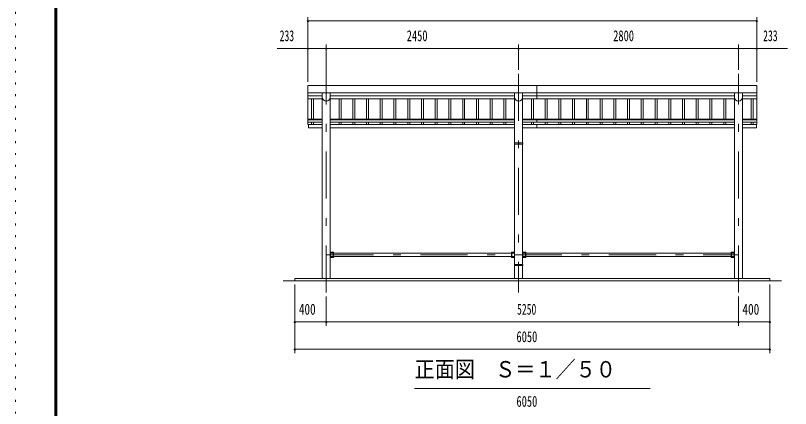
# Model space of a CAD drawing. Units: millimetres, scale not verified. Extents: x -22929 to 22939, y -10500 to 10500.
# Drawn here: x -6761 to 3111, y 515 to 5529 of the extents above; entities that cross this region are included whole.
import ezdxf
from ezdxf.enums import TextEntityAlignment as Align

# ---------------------------------------------------------------- set-up
doc = ezdxf.new("R2010")
doc.units = ezdxf.units.MM
doc.header["$LTSCALE"] = 50
doc.linetypes.add('USER3', pattern=[24, 12, -5, 2, -5])
doc.linetypes.add('USER4', pattern=[3, 0.5, -2.5])
for name, color, linetype, lineweight in [('0-2_1-05BOLD', 7, 'Continuous', 18), ('0-3_1-25CENTER', 3, 'USER3', 18), ('0-4_1-45THIN', 4, 'Continuous', 18), ('0-5_1-55DIM', 3, 'Continuous', 18), ('0-C_F-F1PAPER', 5, 'Continuous', 18), ('0-D_F-E_J_ADD', 5, 'USER4', 18)]:
    doc.layers.add(name, color=color, linetype=linetype, lineweight=lineweight)
doc.styles.add('ＭＳ ゴシック', font='')
doc.styles.get('ＭＳ ゴシック').set_extended_font_data('MS Gothic')

msp = doc.modelspace()

# ---------------------------------------------------------------- linework, layer by layer
at = {"layer": '0-2_1-05BOLD'}
for p, q in [((2680.61, 4543.88), (-3035.4, 4543.88)), ((-2853.2, 2175.67), (-2853.2, 4543.46)), ((-2751.6, 4543.46), (-2751.6, 2175.67)), ((-403.2, 3904.27), (-403.2, 4543.46)), ((-301.6, 4543.46), (-301.6, 3904.27)), ((-122.4, 4465.72), (-122.4, 4634.67)), ((2396.8, 2175.67), (2396.8, 4543.46)), ((2498.4, 4543.46), (2498.4, 2175.67)), ((-2853.2, 4504.8), (-3035.4, 4504.8)), ((-3035.4, 4465.72), (-2853.2, 4465.72)), ((-403.2, 4504.8), (-2751.6, 4504.8)), ((-2751.6, 4465.72), (-403.2, 4465.72)), ((2396.8, 4504.8), (-301.6, 4504.8)), ((-301.6, 4465.72), (2396.8, 4465.72)), ((2680.61, 4504.8), (2498.4, 4504.8)), ((2498.4, 4465.72), (2680.61, 4465.72)), ((-3035.4, 4205.57), (-2853.2, 4205.57)), ((-2853.2, 4196.18), (-3035.4, 4196.18)), ((-3035.4, 4166.55), (-2853.19, 4166.55)), ((-403.2, 4205.57), (-2751.6, 4205.57)), ((-2751.6, 4196.18), (-403.2, 4196.18)), ((-403.2, 4166.55), (-2751.6, 4166.55)), ((2396.8, 4205.57), (-301.6, 4205.57)), ((-301.6, 4196.18), (2396.8, 4196.18)), ((2396.8, 4166.55), (-301.6, 4166.55)), ((-122.4, 4166.55), (-122.4, 4205.57)), ((2498.4, 4166.55), (2680.61, 4166.55)), ((2498.41, 4205.57), (2680.61, 4205.57)), ((2680.61, 4196.18), (2498.41, 4196.18)), ((-2853.19, 4139.37), (-3035.4, 4139.37)), ((-2751.6, 4139.37), (-403.2, 4139.37)), ((-403.2, 4094.37), (-2751.6, 4094.37)), ((-301.6, 4139.37), (2396.8, 4139.37)), ((2396.8, 4094.37), (-301.6, 4094.37)), ((-122.4, 4094.37), (-122.4, 4139.37)), ((-403.2, 2354.27), (-403.2, 3888.27)), ((-355.45, 3904.27), (-355.45, 3888.27)), ((-355.45, 3896.27), (-349.35, 3896.27)), ((-349.35, 3888.27), (-349.35, 3904.27)), ((-301.6, 3888.27), (-301.6, 2354.27)), ((-2714.79, 2442.67), (-2714.79, 2508.67)), ((-443.2, 2497.02), (-2711.6, 2497.02)), ((-443.2, 2508.67), (-443.2, 2442.67)), ((-443.2, 2508.67), (-403.2, 2508.67)), ((-440, 2442.67), (-440, 2508.67)), ((-264.8, 2442.67), (-264.8, 2508.67)), ((-261.6, 2497.02), (2356.8, 2497.02)), ((2360, 2508.67), (2360, 2442.67)), ((2360, 2497.02), (2395.1, 2497.02)), ((-2749.9, 2454.32), (-2714.79, 2454.32)), ((-2711.6, 2454.32), (-443.2, 2454.32)), ((-443.2, 2442.67), (-403.2, 2442.67)), ((-261.6, 2442.67), (-301.6, 2442.67)), ((-264.8, 2454.32), (-299.9, 2454.32)), ((2356.8, 2454.32), (-261.6, 2454.32)), ((-403.2, 2175.67), (-403.2, 2338.27)), ((-355.45, 2338.27), (-355.45, 2354.27)), ((-355.45, 2346.27), (-349.35, 2346.27)), ((-349.35, 2354.27), (-349.35, 2338.27)), ((-301.6, 2338.27), (-301.6, 2175.67)), ((2847.61, 2145.67), (2847.61, 2175.67)), ((-3352.4, 2145.67), (2997.6, 2145.67))]:
    msp.add_line(p, q, dxfattribs=at)
for points in [[(-3035.4, 4139.37), (-3035.4, 4634.67), (2680.61, 4634.67), (2680.61, 4139.37), (2498.4, 4139.37)], [(-2853.19, 4094.37), (-3030.4, 4094.37), (-3030.4, 4139.37)], [(2675.61, 4139.37), (2675.61, 4094.37), (2498.4, 4094.37)], [(-2751.6, 2508.67), (-2711.6, 2508.67), (-2711.6, 2442.67), (-2751.6, 2442.67)], [(-2714.79, 2497.02), (-2749.9, 2497.02), (-2749.9, 2454.32)], [(-440, 2454.32), (-404.9, 2454.32), (-404.9, 2497.02), (-440, 2497.02)], [(-301.6, 2508.67), (-261.6, 2508.67), (-261.6, 2442.67)], [(-299.9, 2454.32), (-299.9, 2497.02), (-264.8, 2497.02)], [(2396.8, 2442.67), (2356.8, 2442.67), (2356.8, 2508.67), (2396.8, 2508.67)], [(2395.1, 2497.02), (2395.1, 2454.32), (2360, 2454.32)], [(2847.61, 2175.67), (-3202.39, 2175.67), (-3202.39, 2145.67)]]:
    msp.add_lwpolyline(points, dxfattribs=at)
for points in [[(-300, 3904.27), (-300, 3888.27), (-404.8, 3888.27), (-404.8, 3904.27)], [(-300, 2354.27), (-404.8, 2354.27), (-404.8, 2338.27), (-300, 2338.27)]]:
    msp.add_lwpolyline(points, close=True, dxfattribs=at)
for centre in [(-2802.4, 4488.48), (-352.4, 4488.48), (2447.6, 4488.48)]:
    msp.add_arc(centre, 50.8, 180, 0, dxfattribs=at)
at = {"layer": '0-3_1-25CENTER'}
for p, q in [((-2802.4, 1995.67), (-2802.4, 4784.67)), ((-352.4, 4784.67), (-352.4, 1995.67)), ((2447.6, 1995.67), (2447.6, 4784.67)), ((-2802.4, 2475.67), (2447.6, 2475.67))]:
    msp.add_line(p, q, dxfattribs=at)
at = {"layer": '0-4_1-45THIN'}
for p, q in [((-2989.9, 4465.72), (-2989.9, 4205.57)), ((-2964.9, 4205.57), (-2964.9, 4465.72)), ((-2639.89, 4205.57), (-2639.89, 4465.72)), ((-2614.89, 4465.72), (-2614.89, 4205.57)), ((-2464.89, 4465.72), (-2464.89, 4205.57)), ((-2439.89, 4205.57), (-2439.89, 4465.72)), ((-2289.89, 4205.57), (-2289.89, 4465.72)), ((-2264.89, 4465.72), (-2264.89, 4205.57)), ((-2114.89, 4465.72), (-2114.89, 4205.57)), ((-2089.89, 4205.57), (-2089.89, 4465.72)), ((-1939.89, 4205.57), (-1939.89, 4465.72)), ((-1914.89, 4465.72), (-1914.89, 4205.57)), ((-1764.89, 4465.72), (-1764.89, 4205.57)), ((-1739.89, 4205.57), (-1739.89, 4465.72)), ((-1589.89, 4205.57), (-1589.89, 4465.72)), ((-1564.89, 4465.72), (-1564.89, 4205.57)), ((-1414.89, 4465.72), (-1414.89, 4205.57)), ((-1389.89, 4205.57), (-1389.89, 4465.72)), ((-1239.89, 4205.57), (-1239.89, 4465.72)), ((-1214.89, 4465.72), (-1214.89, 4205.57)), ((-1064.89, 4465.72), (-1064.89, 4205.57)), ((-1039.89, 4205.57), (-1039.89, 4465.72)), ((-889.9, 4205.57), (-889.9, 4465.72)), ((-864.89, 4465.72), (-864.89, 4205.57)), ((-714.89, 4465.72), (-714.89, 4205.57)), ((-689.89, 4205.57), (-689.89, 4465.72)), ((-539.9, 4205.57), (-539.9, 4465.72)), ((-514.89, 4465.72), (-514.89, 4205.57)), ((-189.9, 4465.72), (-189.9, 4205.57)), ((-164.89, 4205.57), (-164.89, 4465.72)), ((-14.9, 4205.57), (-14.9, 4465.72)), ((10.1, 4465.72), (10.1, 4205.57)), ((160.11, 4465.72), (160.11, 4205.57)), ((185.11, 4205.57), (185.11, 4465.72)), ((335.1, 4205.57), (335.1, 4465.72)), ((360.11, 4465.72), (360.11, 4205.57)), ((510.1, 4465.72), (510.1, 4205.57)), ((535.1, 4205.57), (535.1, 4465.72)), ((685.11, 4205.57), (685.11, 4465.72)), ((710.11, 4465.72), (710.11, 4205.57)), ((860.1, 4465.72), (860.1, 4205.57)), ((885.1, 4205.57), (885.1, 4465.72)), ((1035.11, 4205.57), (1035.11, 4465.72)), ((1060.11, 4465.72), (1060.11, 4205.57)), ((1210.11, 4465.72), (1210.11, 4205.57)), ((1235.11, 4205.57), (1235.11, 4465.72)), ((1385.11, 4205.57), (1385.11, 4465.72)), ((1410.11, 4465.72), (1410.11, 4205.57)), ((1560.11, 4465.72), (1560.11, 4205.57)), ((1585.11, 4205.57), (1585.11, 4465.72)), ((1735.11, 4205.57), (1735.11, 4465.72)), ((1760.11, 4465.72), (1760.11, 4205.57)), ((1910.11, 4465.72), (1910.11, 4205.57)), ((1935.11, 4205.57), (1935.11, 4465.72)), ((2085.11, 4205.57), (2085.11, 4465.72)), ((2110.11, 4465.72), (2110.11, 4205.57)), ((2260.11, 4465.72), (2260.11, 4205.57)), ((2285.11, 4205.57), (2285.11, 4465.72)), ((2610.1, 4205.57), (2610.1, 4465.72)), ((2635.1, 4465.72), (2635.1, 4205.57)), ((-2989.9, 4166.55), (-2989.9, 4139.37)), ((-2964.9, 4139.37), (-2964.9, 4166.55)), ((-2639.89, 4139.37), (-2639.89, 4166.55)), ((-2614.89, 4166.55), (-2614.89, 4139.37)), ((-2464.89, 4166.55), (-2464.89, 4139.37)), ((-2439.89, 4139.37), (-2439.89, 4166.55)), ((-2289.89, 4139.37), (-2289.89, 4166.55)), ((-2264.89, 4166.55), (-2264.89, 4139.37)), ((-2114.89, 4166.55), (-2114.89, 4139.37)), ((-2089.89, 4139.37), (-2089.89, 4166.55)), ((-1939.89, 4139.37), (-1939.89, 4166.55)), ((-1914.89, 4166.55), (-1914.89, 4139.37)), ((-1764.89, 4166.55), (-1764.89, 4139.37)), ((-1739.89, 4139.37), (-1739.89, 4166.55)), ((-1589.89, 4139.37), (-1589.89, 4166.55)), ((-1564.89, 4166.55), (-1564.89, 4139.37)), ((-1414.89, 4166.55), (-1414.89, 4139.37)), ((-1389.89, 4139.37), (-1389.89, 4166.55)), ((-1239.89, 4139.37), (-1239.89, 4166.55)), ((-1214.89, 4166.55), (-1214.89, 4139.37)), ((-1064.89, 4166.55), (-1064.89, 4139.37)), ((-1039.89, 4139.37), (-1039.89, 4166.55)), ((-889.9, 4139.37), (-889.9, 4166.55)), ((-864.89, 4166.55), (-864.89, 4139.37)), ((-714.89, 4166.55), (-714.89, 4139.37)), ((-689.89, 4139.37), (-689.89, 4166.55)), ((-539.9, 4139.37), (-539.9, 4166.55)), ((-514.89, 4166.55), (-514.89, 4139.37)), ((-189.9, 4166.55), (-189.9, 4139.37)), ((-164.89, 4139.37), (-164.89, 4166.55)), ((-14.9, 4139.37), (-14.9, 4166.55)), ((10.1, 4166.55), (10.1, 4139.37)), ((160.11, 4166.55), (160.11, 4139.37)), ((185.11, 4139.37), (185.11, 4166.55)), ((335.1, 4139.37), (335.1, 4166.55)), ((360.11, 4166.55), (360.11, 4139.37)), ((510.1, 4166.55), (510.1, 4139.37)), ((535.1, 4139.37), (535.1, 4166.55)), ((685.11, 4139.37), (685.11, 4166.55)), ((710.11, 4166.55), (710.11, 4139.37)), ((860.1, 4166.55), (860.1, 4139.37)), ((885.1, 4139.37), (885.1, 4166.55)), ((1035.11, 4139.37), (1035.11, 4166.55)), ((1060.11, 4166.55), (1060.11, 4139.37)), ((1210.11, 4166.55), (1210.11, 4139.37)), ((1235.11, 4139.37), (1235.11, 4166.55)), ((1385.11, 4139.37), (1385.11, 4166.55)), ((1410.11, 4166.55), (1410.11, 4139.37)), ((1560.11, 4166.55), (1560.11, 4139.37)), ((1585.11, 4139.37), (1585.11, 4166.55)), ((1735.11, 4139.37), (1735.11, 4166.55)), ((1760.11, 4166.55), (1760.11, 4139.37)), ((1910.11, 4166.55), (1910.11, 4139.37)), ((1935.11, 4139.37), (1935.11, 4166.55)), ((2085.11, 4139.37), (2085.11, 4166.55)), ((2110.11, 4166.55), (2110.11, 4139.37)), ((2260.11, 4166.55), (2260.11, 4139.37)), ((2285.11, 4139.37), (2285.11, 4166.55)), ((2610.1, 4139.37), (2610.1, 4166.55)), ((2635.1, 4166.55), (2635.1, 4139.37))]:
    msp.add_line(p, q, dxfattribs=at)
at = {"layer": '0-5_1-55DIM'}
for p, q in [((-3025.4, 5459.67), (-3045.4, 5459.67)), ((-3035.4, 5509.67), (-3035.4, 4684.67)), ((-3035.4, 5459.67), (2680.61, 5459.67)), ((2690.6, 5459.67), (2670.6, 5459.67)), ((2680.61, 5509.67), (2680.61, 4684.67)), ((-2802.4, 4684.67), (-2802.4, 5159.67)), ((-352.4, 5159.67), (-352.4, 4834.67)), ((2447.6, 4834.67), (2447.6, 5159.67)), ((-3035.4, 5109.67), (-3427.9, 5109.67)), ((-3025.4, 5109.67), (-3045.4, 5109.67)), ((-3035.4, 5109.67), (-2802.4, 5109.67)), ((-2792.4, 5109.67), (-2812.4, 5109.67)), ((-2802.4, 5109.67), (-352.4, 5109.67)), ((-342.4, 5109.67), (-362.4, 5109.67)), ((-352.4, 5109.67), (2447.6, 5109.67)), ((2457.6, 5109.67), (2437.6, 5109.67)), ((2447.6, 5109.67), (2680.61, 5109.67)), ((2690.6, 5109.67), (2670.6, 5109.67)), ((2680.61, 5109.67), (3073.1, 5109.67)), ((-3202.39, 1220.67), (-3202.39, 2095.67)), ((2847.61, 2095.67), (2847.61, 1220.67)), ((-2802.4, 1945.67), (-2802.4, 1570.67)), ((2447.6, 1570.67), (2447.6, 1945.67)), ((-3192.39, 1620.67), (-3212.39, 1620.67)), ((-3202.39, 1620.67), (-2802.4, 1620.67)), ((-2792.4, 1620.67), (-2812.4, 1620.67)), ((-2802.4, 1620.67), (2447.6, 1620.67)), ((2457.6, 1620.67), (2437.6, 1620.67)), ((2447.6, 1620.67), (2847.61, 1620.67)), ((2857.6, 1620.67), (2837.6, 1620.67)), ((-3192.39, 1270.67), (-3212.39, 1270.67)), ((-3202.39, 1270.67), (2847.61, 1270.67)), ((2857.6, 1270.67), (2837.6, 1270.67)), ((1322.61, 770.67), (-1677.39, 770.67))]:
    msp.add_line(p, q, dxfattribs=at)
for centre in [(-3035.4, 5459.67), (2680.6, 5459.67), (-3035.4, 5109.67), (-2802.4, 5109.67), (-352.4, 5109.67), (2447.6, 5109.67), (2680.6, 5109.67), (-3202.39, 1620.67), (-2802.4, 1620.67), (2447.6, 1620.67), (2847.6, 1620.67), (-3202.39, 1270.67), (2847.6, 1270.67)]:
    msp.add_arc(centre, 10, 180, 0, dxfattribs=at)
at = {"layer": '0-C_F-F1PAPER'}
for points in [[(22438.96, -10000), (-6261.04, -10000), (-6261.04, 10100), (22438.96, 10100)], [(22436.46, -9997.5), (-6258.54, -9997.5), (-6258.54, 10097.5), (22436.46, 10097.5)], [(22433.96, -9995), (22433.96, 10095), (-6256.04, 10095), (-6256.04, -9995)], [(22431.46, -9992.5), (-6253.54, -9992.5), (-6253.54, 10092.5), (22431.46, 10092.5)], [(22428.96, -9990), (22428.96, 10090), (-6251.04, 10090), (-6251.04, -9990)], [(22426.46, -9987.5), (-6248.54, -9987.5), (-6248.54, 10087.5), (22426.46, 10087.5)], [(22423.96, -9985), (22423.96, 10085), (-6246.04, 10085), (-6246.04, -9985)], [(22421.46, -9982.5), (-6243.54, -9982.5), (-6243.54, 10082.5), (22421.46, 10082.5)], [(22418.96, -9980), (-6241.04, -9980), (-6241.04, 10080), (22418.96, 10080)], [(22416.46, -9977.5), (-6238.54, -9977.5), (-6238.54, 10077.5), (22416.46, 10077.5)], [(22413.96, -9975), (22413.96, 10075), (-6236.04, 10075), (-6236.04, -9975)]]:
    msp.add_lwpolyline(points, close=True, dxfattribs=at)
at = {"layer": '0-D_F-E_J_ADD'}
msp.add_lwpolyline([(22938.96, -10500), (-6761.04, -10500), (-6761.04, 10500), (22938.96, 10500)], close=True, dxfattribs=at)

# ---------------------------------------------------------------- texts
at = {"layer": '0-5_1-55DIM', "color": 7, "style": 'ＭＳ ゴシック'}
for s, height, width, p in [('233', 139.3, 0.65, (-3396.61, 5159.67)), ('2450', 139.3, 0.7, (-1778.1, 5159.67)), ('2800', 139.3, 0.7, (851.96, 5159.67)), ('233', 139.3, 0.65, (2761.89, 5159.67)), ('400', 139.3, 0.75, (-3151.13, 1670.67)), ('5250', 139.3, 0.65, (-373.11, 1670.67)), ('400', 139.3, 0.75, (2498.87, 1670.67)), ('6050', 139.3, 0.7, (-380, 1320.67)), ('正面図\u3000Ｓ＝１／５０', 208.9, 0.9, (-1677.39, 849.17)), ('6050', 139.3, 0.7, (-380, 495.67))]:
    msp.add_text(s, height=height, dxfattribs=dict(at, width=width)).set_placement(p, align=Align.BOTTOM_LEFT)

doc.saveas('drawing.dxf')
